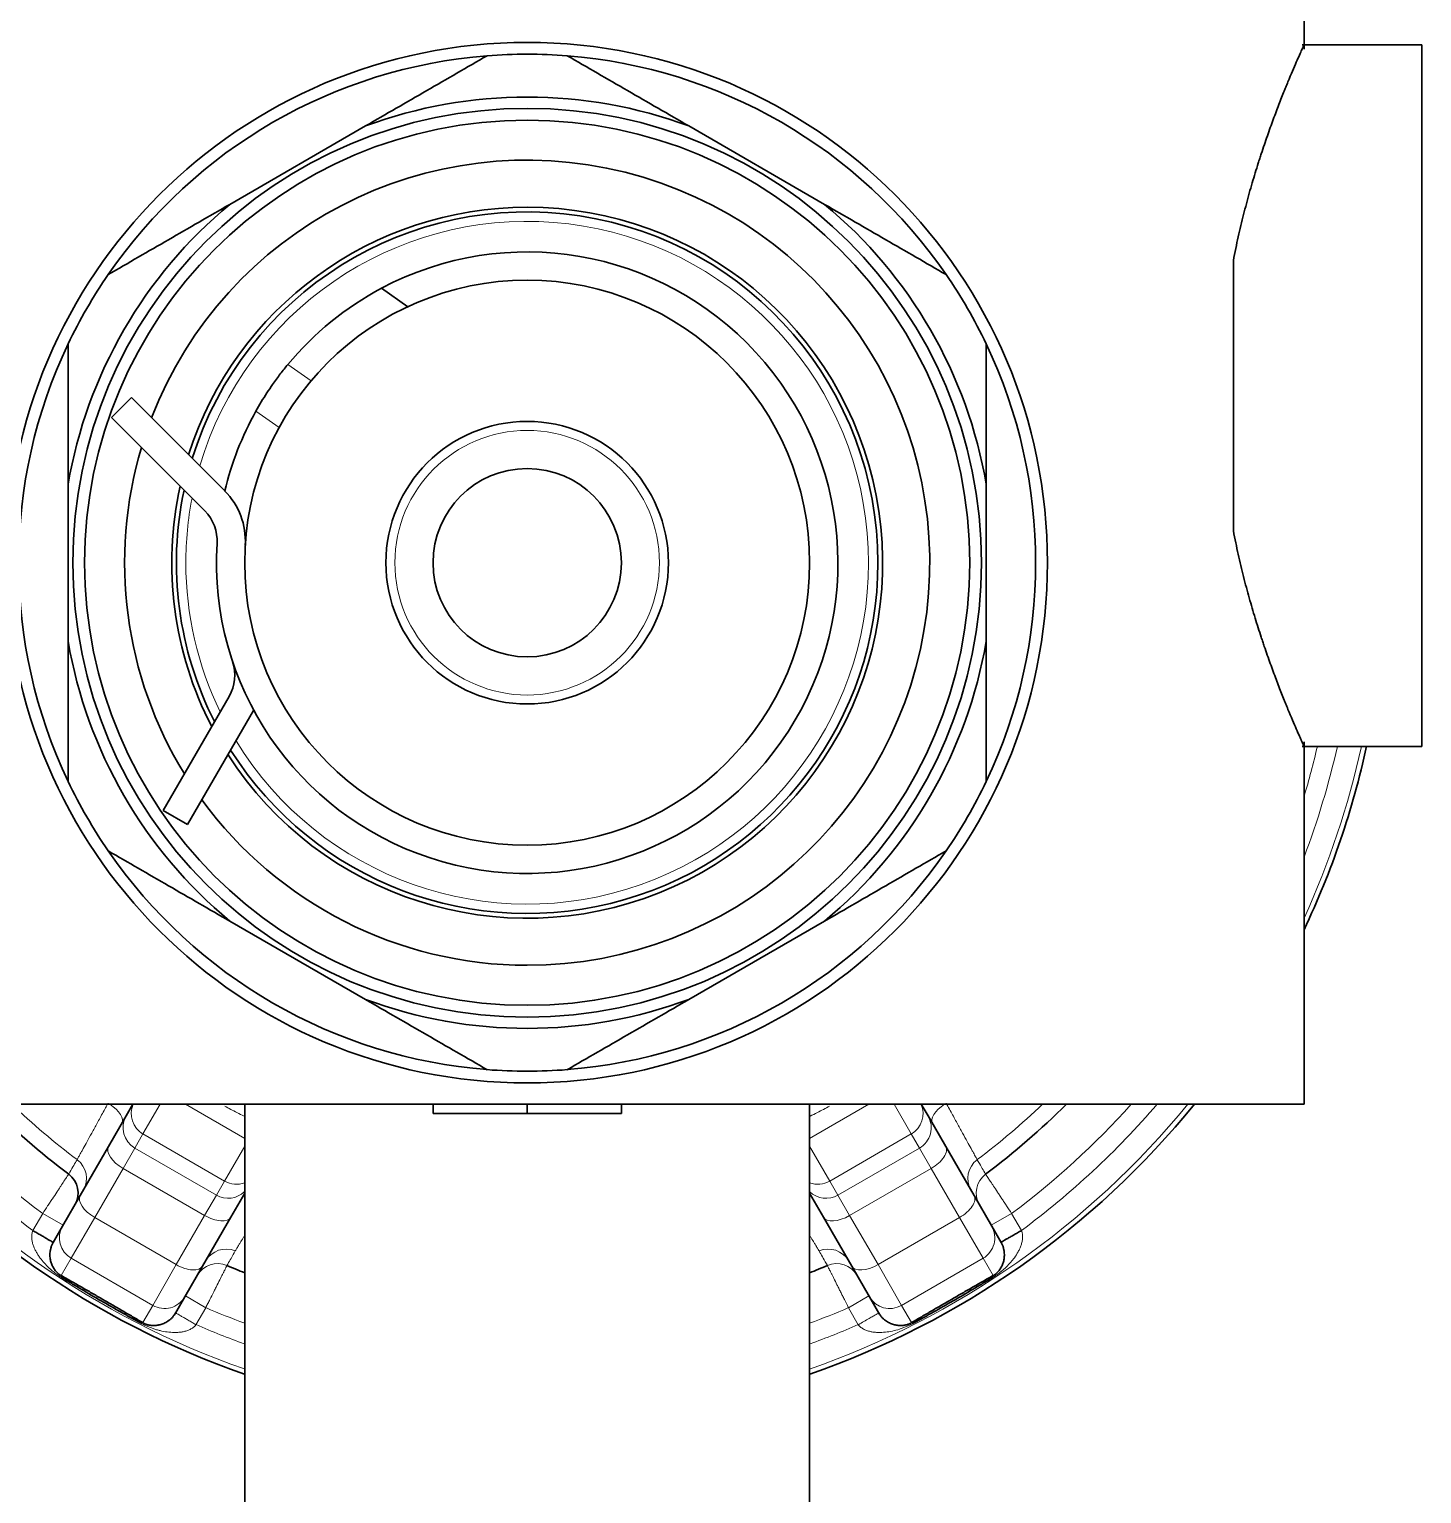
# Model space of a CAD drawing. Header units: inches. Extents: x -1096 to 3103, y -191 to 3207.
# Drawn here: x 718.89 to 748.47, y 1169.27 to 1200.37 of the extents above; entities that cross this region are included whole.
import ezdxf

# ---------------------------------------------------------------- set-up
doc = ezdxf.new("R2010")
doc.units = ezdxf.units.IN

msp = doc.modelspace()

# ---------------------------------------------------------------- linework, layer by layer
at = {"lineweight": 35}
for p, q in [((745.968, 1199.945), (745.968, 1203.041)), ((748.468, 1200.041), (745.925, 1200.041)), ((748.468, 1200.041), (748.468, 1185.141)), ((726.035, 1198.317), (723.15, 1196.652)), ((735.785, 1196.652), (732.9, 1198.317)), ((744.468, 1189.718), (744.468, 1195.463)), ((726.373, 1194.87), (726.932, 1194.478)), ((721.063, 1192.547), (720.639, 1192.123)), ((723.043, 1190.568), (721.063, 1192.547)), ((720.639, 1192.123), (722.619, 1190.143)), ((719.718, 1190.706), (719.718, 1187.375)), ((739.218, 1187.375), (739.218, 1190.706)), ((723.137, 1186.203), (721.737, 1183.778)), ((722.257, 1183.478), (723.657, 1185.903)), ((745.925, 1185.141), (748.468, 1185.141)), ((745.968, 1177.541), (745.968, 1185.236)), ((721.737, 1183.778), (722.257, 1183.478)), ((723.15, 1181.429), (726.035, 1179.764)), ((732.9, 1179.764), (735.785, 1181.429)), ((712.968, 1177.541), (745.968, 1177.541)), ((720.952, 1177.292), (721.096, 1177.541)), ((723.468, 1177.541), (723.468, 1164.141)), ((727.468, 1177.541), (727.468, 1177.341)), ((729.468, 1177.541), (729.468, 1177.341)), ((731.468, 1177.541), (731.468, 1177.341)), ((735.468, 1164.141), (735.468, 1177.541)), ((737.983, 1177.292), (737.839, 1177.541)), ((720.578, 1176.643), (720.952, 1177.292)), ((729.468, 1177.341), (727.468, 1177.341)), ((731.468, 1177.341), (729.468, 1177.341)), ((738.357, 1176.643), (737.983, 1177.292)), ((719.975, 1175.6), (720.578, 1176.643)), ((738.96, 1175.6), (738.357, 1176.643)), ((719.601, 1174.951), (719.975, 1175.6)), ((723.176, 1175.143), (723.468, 1175.648)), ((735.759, 1175.143), (735.468, 1175.648)), ((739.334, 1174.951), (738.96, 1175.6)), ((722.573, 1174.1), (723.176, 1175.143)), ((736.362, 1174.1), (735.759, 1175.143)), ((719.401, 1174.605), (719.601, 1174.951)), ((739.534, 1174.605), (739.334, 1174.951)), ((722.199, 1173.451), (722.573, 1174.1)), ((736.736, 1173.451), (736.362, 1174.1)), ((721.999, 1173.105), (722.199, 1173.451)), ((736.936, 1173.105), (736.736, 1173.451))]:
    msp.add_line(p, q, dxfattribs=at)
at = {"lineweight": 13}
for p, q in [((724.385, 1193.251), (724.878, 1192.905)), ((724.201, 1191.915), (723.706, 1192.261)), ((721.308, 1176.908), (721.673, 1177.541)), ((722.209, 1177.541), (723.468, 1176.814)), ((735.468, 1176.814), (736.726, 1177.541)), ((737.627, 1176.908), (737.262, 1177.541)), ((720.886, 1176.176), (721.135, 1176.609)), ((721.135, 1176.609), (721.308, 1176.908)), ((721.135, 1176.609), (722.868, 1175.609)), ((721.308, 1176.908), (723.04, 1175.908)), ((723.04, 1175.908), (723.468, 1176.648)), ((735.895, 1175.908), (735.468, 1176.648)), ((735.895, 1175.908), (737.627, 1176.908)), ((736.068, 1175.609), (737.8, 1176.609)), ((737.8, 1176.609), (737.627, 1176.908)), ((738.049, 1176.176), (737.8, 1176.609)), ((720.283, 1175.133), (720.886, 1176.176)), ((720.886, 1176.176), (722.618, 1175.176)), ((736.317, 1175.176), (738.049, 1176.176)), ((738.652, 1175.133), (738.049, 1176.176)), ((722.868, 1175.609), (723.04, 1175.908)), ((736.068, 1175.609), (735.895, 1175.908)), ((722.618, 1175.176), (722.868, 1175.609)), ((723.468, 1175.646), (723.459, 1175.633)), ((735.476, 1175.633), (735.468, 1175.646)), ((736.317, 1175.176), (736.068, 1175.609)), ((719.178, 1175.219), (718.97, 1174.857)), ((719.611, 1174.969), (719.178, 1175.219)), ((719.784, 1174.268), (720.283, 1175.133)), ((720.283, 1175.133), (722.015, 1174.133)), ((722.015, 1174.133), (722.618, 1175.176)), ((736.92, 1174.133), (736.317, 1175.176)), ((736.92, 1174.133), (738.652, 1175.133)), ((739.151, 1174.268), (738.652, 1175.133)), ((739.324, 1174.969), (739.757, 1175.219)), ((739.966, 1174.857), (739.757, 1175.219)), ((719.784, 1174.268), (719.572, 1173.901)), ((719.784, 1174.268), (721.516, 1173.268)), ((721.516, 1173.268), (722.015, 1174.133)), ((737.419, 1173.268), (736.92, 1174.133)), ((737.419, 1173.268), (739.151, 1174.268)), ((739.363, 1173.901), (739.151, 1174.268)), ((721.516, 1173.268), (721.304, 1172.901)), ((722.21, 1173.469), (722.643, 1173.219)), ((722.434, 1172.857), (722.643, 1173.219)), ((736.726, 1173.469), (736.293, 1173.219)), ((736.293, 1173.219), (736.501, 1172.858)), ((737.631, 1172.901), (737.419, 1173.268))]:
    msp.add_line(p, q, dxfattribs=at)
at = {"lineweight": 35}
for radius in [11.05, 9.65, 9.4, 6, 3, 2]:
    msp.add_circle((729.468, 1189.041), radius, dxfattribs=at)
at = {"lineweight": 13}
msp.add_circle((729.468, 1189.041), 2.81, dxfattribs=at)
at = {"lineweight": 35}
for centre, radius, start, end in [((729.468, 1189.041), 10.8, 94.5256, 145.4744), ((729.468, 1189.041), 10.8, 85.4744, 94.5256), ((729.468, 1189.041), 10.8, 34.5256, 85.4744), ((729.468, 1189.041), 9.891, 69.6926, 110.3074), ((729.468, 1189.041), 8.55, 270, 158.895), ((729.468, 1189.041), 9.891, 129.6926, 170.3074), ((729.468, 1189.041), 7.55, 90, 162.3094), ((729.468, 1189.041), 7.55, 212.6981, 90), ((729.468, 1189.041), 9.891, 9.6926, 50.3074), ((729.468, 1189.041), 7.45, 0, 162.7031), ((729.468, 1189.041), 6.6, 176.435, 117.9643), ((729.468, 1189.041), 10.8, 145.4744, 154.5256), ((729.468, 1189.041), 10.8, 25.4744, 34.5256), ((729.468, 1189.041), 6.6, 117.9643, 140.365), ((729.468, 1189.041), 10.8, 154.5256, 205.4744), ((729.468, 1189.041), 10.8, 334.5256, 25.4744), ((729.468, 1189.041), 6.6, 150.7973, 166.651), ((729.468, 1189.041), 8.55, 163.3725, 211.6237), ((729.468, 1189.041), 7.55, 167.5631, 207.4444), ((729.468, 1189.041), 7.45, 168.0525, 206.9437), ((721.982, 1189.507), 1.5, 356.435, 45), ((721.982, 1189.507), 0.9, 356.435, 45), ((729.468, 1189.041), 7.45, 212.2931, 0), ((729.468, 1189.041), 9.891, 189.6926, 230.3074), ((729.468, 1189.041), 9.891, 309.6926, 350.3074), ((722.358, 1186.653), 0.9, 330, 18.565), ((729.468, 1189.041), 18.25, 334.7044, 347.6644), ((729.468, 1189.041), 10.8, 205.4744, 214.5256), ((729.468, 1189.041), 10.8, 325.4744, 334.5256), ((729.468, 1189.041), 8.55, 216.1012, 270), ((729.468, 1189.041), 10.8, 214.5256, 265.4744), ((729.468, 1189.041), 10.8, 274.5256, 325.4744), ((729.468, 1189.041), 9.891, 249.6926, 290.3074), ((729.468, 1189.041), 10.8, 265.4744, 274.5256), ((729.468, 1189.041), 18.25, 219.06, 250.8019), ((729.468, 1189.041), 16.231, 225.1126, 233.1346), ((729.468, 1189.041), 18.25, 289.1981, 320.94), ((729.468, 1189.041), 16.231, 306.8654, 314.8874), ((729.468, 1189.041), 16.231, 246.8654, 248.3063), ((729.468, 1189.041), 16.231, 291.6937, 293.1346)]:
    msp.add_arc(centre, radius, start, end, dxfattribs=at)
at = {"lineweight": 13}
for radius, start, end in [(7.25, 211.4662, 163.53), (7.25, 169.0819, 180), (7.25, 180, 205.9144), (18.145, 335.4131, 347.5856), (17.231, 343.2533, 346.9183), (17.645, 339.246, 347.2303), (18.145, 219.33, 250.6894), (17.645, 220.6729, 233.4924), (17.231, 221.8671, 233.3346), (15.878, 226.4082, 232.9856), (18.145, 289.305, 320.6644), (15.878, 307.0144, 313.5918), (17.231, 306.6654, 318.1329), (17.645, 306.5076, 319.3269), (17.231, 246.6654, 249.6224), (17.231, 290.3776, 293.3346), (17.645, 246.5077, 250.121), (17.645, 289.8791, 293.4917)]:
    msp.add_arc((729.468, 1189.041), radius, start, end, dxfattribs=at)
for centre, major_axis, ratio, start_param, end_param in [((720.428, 1177.383), (-0.433, 0.25), 0.454038, 3.141593, 4.563302), ((721.558, 1177.34), (-0.433, 0.25), 0.999391, 0.1116, 1.570796), ((737.377, 1177.34), (-0.433, -0.25), 0.999391, 1.570796, 3.029992), ((738.507, 1177.383), (-0.433, -0.25), 0.454038, 4.861476, 6.283185), ((721.385, 1177.042), (-0.433, 0.25), 0.999391, 0, 1.570796), ((737.55, 1177.042), (-0.433, -0.25), 0.999391, 1.570796, 3.141593), ((721.011, 1176.393), (-0.433, 0.25), 0.5, 0, 1.570796), ((737.924, 1176.393), (-0.433, -0.25), 0.5, 1.570796, 3.141593), ((719.608, 1175.963), (-0.433, 0.25), 0.999382, 3.141593, 4.59004), ((739.327, 1175.963), (0.433, 0.25), 0.999382, 1.693145, 3.141593), ((739.505, 1175.655), (0.433, 0.25), 0.999382, 1.690548, 3.141593), ((723.117, 1176.042), (-0.433, 0.25), 0.999391, 1.570796, 2.870336), ((723.29, 1176.34), (-0.433, 0.25), 0.999391, 1.570796, 2.457732), ((735.645, 1176.34), (-0.433, -0.25), 0.999391, 0.683861, 1.570796), ((735.818, 1176.042), (-0.433, -0.25), 0.999391, 0.271257, 1.570796), ((720.408, 1175.35), (-0.433, 0.25), 0.5, 0, 1.570796), ((738.527, 1175.35), (-0.433, -0.25), 0.5, 1.570796, 3.141593), ((722.743, 1175.393), (-0.433, 0.25), 0.5, 1.570796, 3.141593), ((736.192, 1175.393), (-0.433, -0.25), 0.5, 0, 1.570796), ((720.034, 1174.701), (-0.433, 0.25), 0.999391, 0, 1.570796), ((738.901, 1174.701), (-0.433, -0.25), 0.999391, 1.570796, 3.141593), ((723.072, 1173.963), (0.433, -0.25), 0.999382, 1.693145, 3.141593), ((735.863, 1173.963), (-0.433, -0.25), 0.999382, 3.141593, 4.59004), ((722.14, 1174.35), (-0.433, 0.25), 0.5, 1.570796, 3.141593), ((722.894, 1173.655), (0.433, -0.25), 0.999382, 1.690548, 3.141593), ((736.041, 1173.655), (-0.433, -0.25), 0.999382, 3.141593, 4.592638), ((736.795, 1174.35), (-0.433, -0.25), 0.5, 0, 1.570796), ((719.322, 1173.468), (-0.247, -0.434), 0.162933, 2.790546, 3.106213), ((739.613, 1173.468), (0.247, -0.434), 0.162933, 3.176972, 3.492639), ((721.766, 1173.701), (-0.433, 0.25), 0.999391, 1.570796, 3.141593), ((737.169, 1173.701), (-0.433, -0.25), 0.999391, 0, 1.570796), ((721.054, 1172.468), (-0.252, -0.432), 0.162933, 3.176972, 3.492639), ((737.881, 1172.468), (0.252, -0.432), 0.162933, 2.790546, 3.106213)]:
    msp.add_ellipse(centre, major_axis=major_axis, ratio=ratio, start_param=start_param, end_param=end_param, dxfattribs=at)
at = {"lineweight": 35}
msp.add_ellipse((719.43, 1175.655), major_axis=(-0.433, 0.25), ratio=0.999382, start_param=3.141593, end_param=4.592638, dxfattribs=at)
for points, knots in [([(744.468, 1195.463), (744.5, 1195.633), (744.535, 1195.8), (744.607, 1196.124), (744.683, 1196.44), (744.804, 1196.893), (744.888, 1197.179), (744.952, 1197.389), (744.974, 1197.458), (745.006, 1197.56), (745.017, 1197.594), (745.039, 1197.661), (745.093, 1197.827), (745.19, 1198.111), (745.315, 1198.459), (745.436, 1198.777), (745.512, 1198.968), (745.557, 1199.082), (745.567, 1199.104), (745.584, 1199.148), (745.593, 1199.17), (745.619, 1199.234), (745.636, 1199.275), (745.685, 1199.393), (745.747, 1199.538), (745.824, 1199.718), (745.866, 1199.813), (745.902, 1199.895), (745.918, 1199.929), (745.933, 1199.964), (745.936, 1199.971), (745.942, 1199.983), (745.949, 1200), (745.955, 1200.013), (745.964, 1200.034), (745.968, 1200.041), (745.968, 1200.041), (745.968, 1200.041)], [0, 0, 0, 0, 0.062484, 0.062484, 0.124969, 0.187453, 0.249938, 0.249938, 0.28118, 0.28118, 0.296801, 0.296801, 0.312422, 0.374906, 0.437391, 0.499875, 0.562359, 0.562359, 0.577981, 0.577981, 0.593602, 0.593602, 0.624844, 0.624844, 0.687328, 0.749813, 0.812297, 0.812297, 0.874781, 0.874781, 0.890402, 0.890402, 0.906023, 0.937266, 0.937266, 0.99975, 1, 1, 1, 1]), ([(726.035, 1198.317), (726.471, 1198.569), (726.904, 1198.819), (727.763, 1199.315), (728.191, 1199.562), (728.615, 1199.807)], [0, 0, 0, 0, 0.5, 0.5, 1, 1, 1, 1]), ([(730.32, 1199.807), (730.745, 1199.562), (731.172, 1199.315), (732.032, 1198.819), (732.464, 1198.569), (732.9, 1198.317)], [0, 0, 0, 0, 0.5, 0.5, 1, 1, 1, 1]), ([(720.57, 1195.162), (720.995, 1195.407), (721.422, 1195.654), (722.282, 1196.15), (722.714, 1196.4), (723.15, 1196.652)], [0, 0, 0, 0, 0.5, 0.5, 1, 1, 1, 1]), ([(735.785, 1196.652), (736.221, 1196.4), (736.654, 1196.15), (737.513, 1195.654), (737.941, 1195.407), (738.365, 1195.162)], [0, 0, 0, 0, 0.5, 0.5, 1, 1, 1, 1]), ([(719.718, 1190.706), (719.718, 1191.209), (719.718, 1191.709), (719.718, 1192.702), (719.718, 1193.195), (719.718, 1193.686)], [0, 0, 0, 0, 0.5, 0.5, 1, 1, 1, 1]), ([(739.218, 1193.686), (739.218, 1193.195), (739.218, 1192.702), (739.218, 1191.709), (739.218, 1191.209), (739.218, 1190.706)], [0, 0, 0, 0, 0.5, 0.5, 1, 1, 1, 1]), ([(745.968, 1185.141), (745.968, 1185.141), (745.961, 1185.154), (745.943, 1185.195), (745.928, 1185.23), (745.924, 1185.237), (745.917, 1185.252), (745.914, 1185.261), (745.902, 1185.287), (745.894, 1185.305), (745.867, 1185.367), (745.825, 1185.462), (745.747, 1185.643), (745.685, 1185.788), (745.636, 1185.906), (745.619, 1185.947), (745.593, 1186.011), (745.584, 1186.033), (745.566, 1186.077), (745.521, 1186.189), (745.436, 1186.405), (745.315, 1186.723), (745.231, 1186.956), (745.167, 1187.139), (745.135, 1187.232), (745.102, 1187.328), (745.081, 1187.393), (745.07, 1187.426), (745.015, 1187.59), (744.929, 1187.861), (744.803, 1188.29), (744.683, 1188.741), (744.607, 1189.058), (744.535, 1189.382), (744.5, 1189.548), (744.468, 1189.718)], [0, 0, 0, 0, 0.062266, 0.124781, 0.124781, 0.14041, 0.14041, 0.156039, 0.156039, 0.187297, 0.187297, 0.249812, 0.312328, 0.374844, 0.374844, 0.406102, 0.406102, 0.42173, 0.42173, 0.437359, 0.499875, 0.562391, 0.624906, 0.624906, 0.656164, 0.671793, 0.671793, 0.687422, 0.687422, 0.749937, 0.812453, 0.874969, 0.937484, 0.937484, 1, 1, 1, 1]), ([(719.718, 1184.395), (719.718, 1184.886), (719.718, 1185.379), (719.718, 1186.372), (719.718, 1186.872), (719.718, 1187.375)], [0, 0, 0, 0, 0.5, 0.5, 1, 1, 1, 1]), ([(739.218, 1187.375), (739.218, 1186.872), (739.218, 1186.372), (739.218, 1185.379), (739.218, 1184.886), (739.218, 1184.395)], [0, 0, 0, 0, 0.5, 0.5, 1, 1, 1, 1]), ([(723.15, 1181.429), (722.714, 1181.681), (722.282, 1181.931), (721.422, 1182.428), (720.995, 1182.674), (720.57, 1182.919)], [0, 0, 0, 0, 0.5, 0.5, 1, 1, 1, 1]), ([(738.365, 1182.919), (737.941, 1182.674), (737.513, 1182.428), (736.654, 1181.931), (736.221, 1181.681), (735.785, 1181.429)], [0, 0, 0, 0, 0.5, 0.5, 1, 1, 1, 1]), ([(728.615, 1178.274), (728.191, 1178.52), (727.763, 1178.766), (726.904, 1179.263), (726.471, 1179.512), (726.035, 1179.764)], [0, 0, 0, 0, 0.5, 0.5, 1, 1, 1, 1]), ([(732.9, 1179.764), (732.464, 1179.512), (732.032, 1179.263), (731.172, 1178.766), (730.745, 1178.52), (730.32, 1178.274)], [0, 0, 0, 0, 0.5, 0.5, 1, 1, 1, 1]), ([(719.401, 1174.605), (719.401, 1174.605), (719.398, 1174.607), (719.387, 1174.613), (719.379, 1174.618), (719.358, 1174.631), (719.344, 1174.639), (719.313, 1174.657), (719.295, 1174.667), (719.255, 1174.691), (719.233, 1174.704), (719.186, 1174.731), (719.161, 1174.745), (719.109, 1174.776), (719.081, 1174.791), (719.026, 1174.824), (718.997, 1174.84), (718.969, 1174.856)], [0, 0, 0, 0, 0.125, 0.125, 0.25, 0.25, 0.375, 0.375, 0.5, 0.5, 0.625, 0.625, 0.75, 0.75, 0.875, 0.875, 1, 1, 1, 1]), ([(739.532, 1174.608), (739.533, 1174.608), (739.535, 1174.61), (739.546, 1174.616), (739.554, 1174.621), (739.576, 1174.633), (739.589, 1174.641), (739.621, 1174.659), (739.639, 1174.67), (739.679, 1174.693), (739.701, 1174.706), (739.748, 1174.733), (739.773, 1174.747), (739.826, 1174.777), (739.853, 1174.793), (739.908, 1174.825), (739.937, 1174.842), (739.965, 1174.858)], [0, 0, 0, 0, 0.118497, 0.118497, 0.244426, 0.244426, 0.370355, 0.370355, 0.496284, 0.496284, 0.622213, 0.622213, 0.748142, 0.748142, 0.874071, 0.874071, 1, 1, 1, 1]), ([(719.572, 1173.901), (719.567, 1173.904), (719.562, 1173.907), (719.553, 1173.913), (719.548, 1173.916), (719.538, 1173.922), (719.534, 1173.925), (719.525, 1173.932), (719.521, 1173.935), (719.508, 1173.945), (719.501, 1173.952), (719.487, 1173.964), (719.481, 1173.97), (719.464, 1173.988), (719.454, 1173.999), (719.435, 1174.022), (719.427, 1174.034), (719.404, 1174.069), (719.391, 1174.092), (719.369, 1174.141), (719.36, 1174.167), (719.348, 1174.207), (719.345, 1174.221), (719.339, 1174.25), (719.337, 1174.265), (719.333, 1174.295), (719.332, 1174.31), (719.331, 1174.342), (719.332, 1174.359), (719.334, 1174.393), (719.336, 1174.411), (719.34, 1174.438), (719.342, 1174.448), (719.346, 1174.467), (719.349, 1174.476), (719.357, 1174.506), (719.364, 1174.526), (719.376, 1174.556), (719.381, 1174.566), (719.391, 1174.586), (719.396, 1174.597), (719.402, 1174.606)], [0, 0, 0, 0, 0.015625, 0.015625, 0.03125, 0.03125, 0.046875, 0.046875, 0.0625, 0.0625, 0.09375, 0.09375, 0.125, 0.125, 0.1875, 0.1875, 0.25, 0.25, 0.375, 0.375, 0.5, 0.5, 0.5625, 0.5625, 0.625, 0.625, 0.6875, 0.6875, 0.75, 0.75, 0.8125, 0.8125, 0.84375, 0.84375, 0.875, 0.875, 0.9375, 0.9375, 0.96875, 0.96875, 1, 1, 1, 1]), ([(739.533, 1174.606), (739.539, 1174.597), (739.544, 1174.586), (739.554, 1174.566), (739.559, 1174.556), (739.572, 1174.525), (739.579, 1174.506), (739.587, 1174.477), (739.589, 1174.467), (739.593, 1174.448), (739.595, 1174.439), (739.598, 1174.42), (739.599, 1174.411), (739.601, 1174.393), (739.602, 1174.385), (739.605, 1174.342), (739.604, 1174.31), (739.598, 1174.265), (739.596, 1174.25), (739.591, 1174.221), (739.587, 1174.208), (739.576, 1174.167), (739.566, 1174.142), (739.55, 1174.105), (739.544, 1174.093), (739.53, 1174.069), (739.523, 1174.057), (739.508, 1174.034), (739.5, 1174.023), (739.482, 1174), (739.472, 1173.988), (739.454, 1173.97), (739.448, 1173.964), (739.434, 1173.951), (739.427, 1173.945), (739.415, 1173.935), (739.41, 1173.932), (739.401, 1173.925), (739.397, 1173.922), (739.387, 1173.916), (739.383, 1173.913), (739.373, 1173.907), (739.368, 1173.904), (739.363, 1173.901)], [0, 0, 0, 0, 0.03125, 0.03125, 0.0625, 0.0625, 0.125, 0.125, 0.15625, 0.15625, 0.1875, 0.1875, 0.21875, 0.21875, 0.25, 0.25, 0.375, 0.375, 0.4375, 0.4375, 0.5, 0.5, 0.625, 0.625, 0.6875, 0.6875, 0.75, 0.75, 0.8125, 0.8125, 0.875, 0.875, 0.90625, 0.90625, 0.9375, 0.9375, 0.953125, 0.953125, 0.96875, 0.96875, 0.984375, 0.984375, 1, 1, 1, 1]), ([(721.304, 1172.901), (721.232, 1172.943), (721.16, 1172.985), (721.016, 1173.069), (720.944, 1173.111), (720.8, 1173.195), (720.728, 1173.236), (720.584, 1173.32), (720.439, 1173.403), (720.295, 1173.487), (720.151, 1173.57), (720.078, 1173.611), (719.934, 1173.694), (719.862, 1173.736), (719.717, 1173.818), (719.645, 1173.86), (719.572, 1173.901)], [0, 0, 0, 0, 0.125, 0.125, 0.25, 0.25, 0.375, 0.375, 0.5, 0.625, 0.625, 0.75, 0.75, 0.875, 0.875, 1, 1, 1, 1]), ([(719.579, 1173.862), (719.648, 1173.82), (719.718, 1173.778), (719.857, 1173.695), (719.927, 1173.653), (720.136, 1173.529), (720.276, 1173.446), (720.558, 1173.284), (720.7, 1173.203), (720.912, 1173.084), (720.983, 1173.044), (721.125, 1172.966), (721.196, 1172.927), (721.267, 1172.888)], [0, 0, 0, 0, 0.125, 0.125, 0.25, 0.25, 0.5, 0.5, 0.75, 0.75, 0.875, 0.875, 1, 1, 1, 1]), ([(739.363, 1173.901), (739.291, 1173.86), (739.218, 1173.818), (739.074, 1173.736), (739.001, 1173.694), (738.857, 1173.611), (738.785, 1173.57), (738.64, 1173.487), (738.496, 1173.403), (738.352, 1173.32), (738.207, 1173.236), (738.135, 1173.195), (737.991, 1173.111), (737.919, 1173.069), (737.775, 1172.985), (737.703, 1172.943), (737.631, 1172.901)], [0, 0, 0, 0, 0.125, 0.125, 0.25, 0.25, 0.375, 0.375, 0.5, 0.625, 0.625, 0.75, 0.75, 0.875, 0.875, 1, 1, 1, 1]), ([(737.668, 1172.888), (737.739, 1172.927), (737.81, 1172.966), (737.952, 1173.044), (738.023, 1173.084), (738.236, 1173.203), (738.377, 1173.284), (738.659, 1173.446), (738.799, 1173.529), (739.009, 1173.653), (739.078, 1173.695), (739.218, 1173.778), (739.287, 1173.82), (739.356, 1173.862)], [0, 0, 0, 0, 0.125, 0.125, 0.25, 0.25, 0.5, 0.5, 0.75, 0.75, 0.875, 0.875, 1, 1, 1, 1]), ([(722, 1173.106), (721.994, 1173.097), (721.988, 1173.087), (721.976, 1173.068), (721.969, 1173.059), (721.949, 1173.032), (721.935, 1173.017), (721.907, 1172.988), (721.893, 1172.975), (721.871, 1172.957), (721.864, 1172.951), (721.849, 1172.941), (721.842, 1172.936), (721.807, 1172.912), (721.778, 1172.897), (721.737, 1172.879), (721.723, 1172.874), (721.695, 1172.864), (721.681, 1172.86), (721.641, 1172.85), (721.614, 1172.845), (721.574, 1172.841), (721.56, 1172.841), (721.533, 1172.84), (721.519, 1172.84), (721.492, 1172.842), (721.478, 1172.843), (721.448, 1172.848), (721.433, 1172.851), (721.409, 1172.857), (721.401, 1172.859), (721.388, 1172.863), (721.384, 1172.865), (721.374, 1172.868), (721.37, 1172.87), (721.36, 1172.873), (721.355, 1172.875), (721.345, 1172.88), (721.339, 1172.882), (721.329, 1172.887), (721.324, 1172.89), (721.314, 1172.895), (721.309, 1172.898), (721.304, 1172.901)], [0, 0, 0, 0, 0.03125, 0.03125, 0.0625, 0.0625, 0.125, 0.125, 0.1875, 0.1875, 0.21875, 0.21875, 0.25, 0.25, 0.375, 0.375, 0.4375, 0.4375, 0.5, 0.5, 0.625, 0.625, 0.6875, 0.6875, 0.75, 0.75, 0.8125, 0.8125, 0.875, 0.875, 0.90625, 0.90625, 0.921875, 0.921875, 0.9375, 0.9375, 0.953125, 0.953125, 0.96875, 0.96875, 0.984375, 0.984375, 1, 1, 1, 1]), ([(737.631, 1172.901), (737.626, 1172.898), (737.622, 1172.895), (737.611, 1172.89), (737.606, 1172.887), (737.596, 1172.882), (737.591, 1172.88), (737.581, 1172.876), (737.576, 1172.874), (737.561, 1172.868), (737.552, 1172.865), (737.534, 1172.859), (737.526, 1172.857), (737.51, 1172.853), (737.502, 1172.851), (737.487, 1172.848), (737.479, 1172.847), (737.458, 1172.843), (737.444, 1172.842), (737.402, 1172.839), (737.375, 1172.84), (737.321, 1172.845), (737.294, 1172.85), (737.24, 1172.864), (737.213, 1172.873), (737.171, 1172.891), (737.157, 1172.898), (737.129, 1172.913), (737.114, 1172.922), (737.086, 1172.941), (737.071, 1172.951), (737.05, 1172.969), (737.043, 1172.975), (737.028, 1172.988), (737.021, 1172.995), (737, 1173.017), (736.986, 1173.033), (736.966, 1173.059), (736.959, 1173.068), (736.947, 1173.087), (736.941, 1173.097), (736.935, 1173.106)], [0, 0, 0, 0, 0.015625, 0.015625, 0.03125, 0.03125, 0.046875, 0.046875, 0.0625, 0.0625, 0.09375, 0.09375, 0.125, 0.125, 0.15625, 0.15625, 0.1875, 0.1875, 0.25, 0.25, 0.375, 0.375, 0.5, 0.5, 0.625, 0.625, 0.6875, 0.6875, 0.75, 0.75, 0.8125, 0.8125, 0.84375, 0.84375, 0.875, 0.875, 0.9375, 0.9375, 0.96875, 0.96875, 1, 1, 1, 1])]:
    msp.add_open_spline(points, degree=3, knots=knots, dxfattribs=at)
for points in [[(724.061, 1192.826), (724.115, 1192.904), (724.225, 1193.053), (724.332, 1193.187), (724.385, 1193.251)], [(723.706, 1192.261), (723.743, 1192.327), (723.82, 1192.458), (723.939, 1192.647), (724.02, 1192.768), (724.061, 1192.826)]]:
    msp.add_open_spline(points, degree=3, dxfattribs=at)
at = {"lineweight": 13}
for points, knots in [([(720.568, 1177.564), (720.556, 1177.542), (720.544, 1177.52), (720.521, 1177.477), (720.509, 1177.456), (720.475, 1177.393), (720.452, 1177.352), (720.386, 1177.232), (720.345, 1177.156), (720.286, 1177.048), (720.266, 1177.013), (720.239, 1176.962), (720.229, 1176.945), (720.211, 1176.912), (720.202, 1176.896), (720.159, 1176.817), (720.095, 1176.701), (720.044, 1176.607), (720.01, 1176.546), (719.999, 1176.526), (719.98, 1176.491), (719.971, 1176.475), (719.947, 1176.431), (719.934, 1176.408), (719.916, 1176.376), (719.911, 1176.366), (719.909, 1176.362)], [0, 0, 0, 0, 0.03125, 0.03125, 0.0625, 0.0625, 0.125, 0.125, 0.25, 0.25, 0.3125, 0.3125, 0.34375, 0.34375, 0.375, 0.375, 0.5, 0.625, 0.625, 0.6875, 0.6875, 0.75, 0.75, 0.875, 0.875, 1, 1, 1, 1]), ([(739.026, 1176.362), (739.026, 1176.363), (739.025, 1176.364), (739.023, 1176.368), (739.022, 1176.37), (739.018, 1176.378), (739.014, 1176.384), (739.001, 1176.409), (738.988, 1176.432), (738.964, 1176.475), (738.955, 1176.491), (738.941, 1176.518), (738.936, 1176.527), (738.925, 1176.546), (738.92, 1176.556), (738.891, 1176.608), (738.865, 1176.655), (738.808, 1176.76), (738.776, 1176.817), (738.733, 1176.896), (738.724, 1176.912), (738.706, 1176.945), (738.697, 1176.962), (738.668, 1177.013), (738.649, 1177.048), (738.59, 1177.157), (738.548, 1177.233), (738.461, 1177.393), (738.415, 1177.476), (738.367, 1177.564)], [0, 0, 0, 0, 0.03125, 0.03125, 0.0625, 0.0625, 0.125, 0.125, 0.25, 0.25, 0.3125, 0.3125, 0.34375, 0.34375, 0.375, 0.375, 0.5, 0.5, 0.625, 0.625, 0.65625, 0.65625, 0.6875, 0.6875, 0.75, 0.75, 0.875, 0.875, 1, 1, 1, 1]), ([(723.045, 1177.5), (723.13, 1177.453), (723.216, 1177.408), (723.354, 1177.337), (723.405, 1177.311), (723.456, 1177.285)], [0, 0, 0, 0, 0.629739, 0.629739, 1, 1, 1, 1]), ([(735.479, 1177.285), (735.53, 1177.311), (735.581, 1177.337), (735.719, 1177.408), (735.805, 1177.453), (735.89, 1177.5)], [0, 0, 0, 0, 0.370261, 0.370261, 1, 1, 1, 1]), ([(719.909, 1176.362), (719.903, 1176.352), (719.897, 1176.342), (719.868, 1176.291), (719.844, 1176.251), (719.79, 1176.159), (719.76, 1176.107), (719.73, 1176.055)], [0, 0, 0, 0, 0.098732, 0.098732, 0.493661, 0.493661, 1, 1, 1, 1]), ([(739.205, 1176.055), (739.2, 1176.065), (739.194, 1176.075), (739.164, 1176.126), (739.141, 1176.166), (739.087, 1176.258), (739.057, 1176.31), (739.026, 1176.362)], [0, 0, 0, 0, 0.098732, 0.098732, 0.493661, 0.493661, 1, 1, 1, 1]), ([(719.73, 1176.055), (719.729, 1176.054), (719.728, 1176.052), (719.724, 1176.046), (719.723, 1176.044), (719.72, 1176.039), (719.718, 1176.037), (719.708, 1176.021), (719.696, 1176.004), (719.675, 1175.972), (719.667, 1175.96), (719.654, 1175.94), (719.649, 1175.933), (719.64, 1175.919), (719.635, 1175.911), (719.609, 1175.873), (719.586, 1175.838), (719.555, 1175.79), (719.548, 1175.78), (719.535, 1175.76), (719.528, 1175.75), (719.507, 1175.718), (719.493, 1175.696), (719.449, 1175.629), (719.417, 1175.582), (719.368, 1175.507), (719.351, 1175.482), (719.318, 1175.431), (719.3, 1175.405), (719.249, 1175.326), (719.214, 1175.273), (719.178, 1175.219)], [0, 0, 0, 0, 0.0625, 0.0625, 0.09375, 0.09375, 0.125, 0.125, 0.25, 0.25, 0.3125, 0.3125, 0.34375, 0.34375, 0.375, 0.375, 0.5, 0.5, 0.53125, 0.53125, 0.5625, 0.5625, 0.625, 0.625, 0.75, 0.75, 0.8125, 0.8125, 0.875, 0.875, 1, 1, 1, 1]), ([(739.757, 1175.219), (739.721, 1175.273), (739.686, 1175.327), (739.643, 1175.393), (739.634, 1175.406), (739.617, 1175.432), (739.591, 1175.471), (739.55, 1175.533), (739.518, 1175.582), (739.495, 1175.617), (739.487, 1175.629), (739.472, 1175.652), (739.464, 1175.664), (739.427, 1175.72), (739.399, 1175.762), (739.361, 1175.819), (739.349, 1175.838), (739.332, 1175.864), (739.326, 1175.872), (739.315, 1175.889), (739.31, 1175.897), (739.285, 1175.935), (739.267, 1175.961), (739.249, 1175.988), (739.246, 1175.993), (739.24, 1176.003), (739.237, 1176.008), (739.228, 1176.021), (739.223, 1176.028), (739.211, 1176.046), (739.207, 1176.053), (739.205, 1176.055)], [0, 0, 0, 0, 0.125, 0.125, 0.15625, 0.15625, 0.1875, 0.25, 0.3125, 0.3125, 0.34375, 0.34375, 0.375, 0.375, 0.5, 0.5, 0.5625, 0.5625, 0.59375, 0.59375, 0.625, 0.625, 0.75, 0.75, 0.78125, 0.78125, 0.8125, 0.8125, 0.875, 0.875, 1, 1, 1, 1]), ([(718.97, 1174.857), (718.964, 1174.845), (718.959, 1174.832), (718.952, 1174.806), (718.95, 1174.793), (718.946, 1174.766), (718.945, 1174.753), (718.944, 1174.726), (718.944, 1174.713), (718.946, 1174.673), (718.95, 1174.647), (718.961, 1174.596), (718.968, 1174.571), (718.985, 1174.523), (718.994, 1174.499), (719.015, 1174.453), (719.027, 1174.43), (719.051, 1174.386), (719.064, 1174.364), (719.091, 1174.321), (719.105, 1174.3), (719.15, 1174.239), (719.181, 1174.2), (719.232, 1174.144), (719.25, 1174.126), (719.286, 1174.089), (719.304, 1174.071), (719.343, 1174.037), (719.362, 1174.019), (719.403, 1173.986), (719.424, 1173.969), (719.466, 1173.937), (719.488, 1173.922), (719.533, 1173.891), (719.556, 1173.876), (719.579, 1173.862)], [0, 0, 0, 0, 0.03125, 0.03125, 0.0625, 0.0625, 0.09375, 0.09375, 0.125, 0.125, 0.1875, 0.1875, 0.25, 0.25, 0.3125, 0.3125, 0.375, 0.375, 0.4375, 0.4375, 0.5, 0.5, 0.625, 0.625, 0.6875, 0.6875, 0.75, 0.75, 0.8125, 0.8125, 0.875, 0.875, 0.9375, 0.9375, 1, 1, 1, 1]), ([(739.356, 1173.862), (739.379, 1173.876), (739.402, 1173.891), (739.436, 1173.914), (739.447, 1173.922), (739.469, 1173.937), (739.48, 1173.945), (739.512, 1173.969), (739.533, 1173.986), (739.573, 1174.02), (739.593, 1174.037), (739.65, 1174.089), (739.686, 1174.125), (739.737, 1174.182), (739.753, 1174.201), (739.785, 1174.24), (739.801, 1174.26), (739.845, 1174.321), (739.872, 1174.363), (739.909, 1174.43), (739.92, 1174.453), (739.941, 1174.499), (739.951, 1174.523), (739.967, 1174.572), (739.974, 1174.596), (739.982, 1174.635), (739.985, 1174.648), (739.988, 1174.673), (739.99, 1174.686), (739.992, 1174.726), (739.992, 1174.752), (739.987, 1174.786), (739.986, 1174.792), (739.983, 1174.806), (739.978, 1174.825), (739.971, 1174.845), (739.966, 1174.857)], [0, 0, 0, 0, 0.0625, 0.0625, 0.09375, 0.09375, 0.125, 0.125, 0.1875, 0.1875, 0.25, 0.25, 0.375, 0.375, 0.4375, 0.4375, 0.5, 0.5, 0.625, 0.625, 0.6875, 0.6875, 0.75, 0.75, 0.8125, 0.8125, 0.84375, 0.84375, 0.875, 0.875, 0.9375, 0.9375, 0.953125, 0.953125, 0.96875, 1, 1, 1, 1]), ([(723.09, 1174.114), (723.096, 1174.125), (723.102, 1174.135), (723.131, 1174.186), (723.154, 1174.226), (723.208, 1174.319), (723.237, 1174.371), (723.267, 1174.423)], [0, 0, 0, 0, 0.098732, 0.098732, 0.493661, 0.493661, 1, 1, 1, 1]), ([(723.267, 1174.423), (723.268, 1174.424), (723.269, 1174.425), (723.271, 1174.429), (723.272, 1174.431), (723.276, 1174.438), (723.28, 1174.445), (723.295, 1174.469), (723.308, 1174.491), (723.334, 1174.533), (723.343, 1174.549), (723.359, 1174.575), (723.364, 1174.584), (723.376, 1174.603), (723.382, 1174.613), (723.408, 1174.655), (723.429, 1174.691), (723.453, 1174.731)], [0, 0, 0, 0, 0.065733, 0.065733, 0.131467, 0.131467, 0.262933, 0.262933, 0.525866, 0.525866, 0.657333, 0.657333, 0.723066, 0.723066, 0.788799, 0.788799, 1, 1, 1, 1]), ([(735.484, 1174.728), (735.507, 1174.69), (735.528, 1174.654), (735.56, 1174.602), (735.571, 1174.584), (735.592, 1174.549), (735.602, 1174.533), (735.627, 1174.491), (735.641, 1174.468), (735.66, 1174.437), (735.666, 1174.427), (735.668, 1174.423)], [0, 0, 0, 0, 0.208756, 0.208756, 0.34063, 0.34063, 0.472504, 0.472504, 0.736252, 0.736252, 1, 1, 1, 1]), ([(735.668, 1174.423), (735.674, 1174.413), (735.68, 1174.403), (735.709, 1174.352), (735.732, 1174.312), (735.785, 1174.219), (735.815, 1174.167), (735.845, 1174.114)], [0, 0, 0, 0, 0.098732, 0.098732, 0.493661, 0.493661, 1, 1, 1, 1]), ([(722.643, 1173.219), (722.657, 1173.248), (722.671, 1173.277), (722.7, 1173.334), (722.714, 1173.362), (722.757, 1173.446), (722.784, 1173.501), (722.824, 1173.581), (722.837, 1173.607), (722.862, 1173.658), (722.875, 1173.682), (722.911, 1173.754), (722.933, 1173.799), (722.975, 1173.882), (722.993, 1173.919), (723.014, 1173.961), (723.018, 1173.969), (723.026, 1173.984), (723.037, 1174.006), (723.053, 1174.038), (723.063, 1174.059), (723.07, 1174.073), (723.072, 1174.077), (723.076, 1174.085), (723.078, 1174.089), (723.086, 1174.105), (723.089, 1174.112), (723.09, 1174.114)], [0, 0, 0, 0, 0.0625, 0.0625, 0.125, 0.125, 0.25, 0.25, 0.3125, 0.3125, 0.375, 0.375, 0.5, 0.5, 0.625, 0.625, 0.65625, 0.65625, 0.6875, 0.75, 0.8125, 0.8125, 0.84375, 0.84375, 0.875, 0.875, 1, 1, 1, 1]), ([(735.845, 1174.114), (735.846, 1174.112), (735.85, 1174.105), (735.859, 1174.086), (735.863, 1174.078), (735.87, 1174.064), (735.872, 1174.059), (735.878, 1174.049), (735.88, 1174.043), (735.895, 1174.014), (735.909, 1173.986), (735.929, 1173.945), (735.934, 1173.936), (735.942, 1173.919), (735.947, 1173.909), (735.961, 1173.881), (735.971, 1173.862), (736.002, 1173.8), (736.024, 1173.755), (736.054, 1173.695), (736.06, 1173.683), (736.073, 1173.658), (736.092, 1173.62), (736.124, 1173.555), (736.151, 1173.502), (736.172, 1173.461), (736.178, 1173.447), (736.192, 1173.419), (736.2, 1173.405), (736.235, 1173.334), (736.264, 1173.277), (736.293, 1173.219)], [0, 0, 0, 0, 0.125, 0.125, 0.1875, 0.1875, 0.21875, 0.21875, 0.25, 0.25, 0.375, 0.375, 0.40625, 0.40625, 0.4375, 0.4375, 0.5, 0.5, 0.625, 0.625, 0.65625, 0.65625, 0.6875, 0.75, 0.8125, 0.8125, 0.84375, 0.84375, 0.875, 0.875, 1, 1, 1, 1]), ([(721.267, 1172.888), (721.291, 1172.875), (721.315, 1172.862), (721.352, 1172.845), (721.364, 1172.839), (721.388, 1172.828), (721.401, 1172.822), (721.438, 1172.807), (721.462, 1172.797), (721.511, 1172.779), (721.536, 1172.77), (721.585, 1172.754), (721.61, 1172.747), (721.66, 1172.734), (721.684, 1172.728), (721.759, 1172.712), (721.809, 1172.704), (721.909, 1172.694), (721.959, 1172.691), (722.035, 1172.693), (722.06, 1172.695), (722.111, 1172.7), (722.136, 1172.703), (722.187, 1172.713), (722.212, 1172.72), (722.249, 1172.732), (722.261, 1172.736), (722.286, 1172.746), (722.298, 1172.751), (722.333, 1172.769), (722.355, 1172.782), (722.382, 1172.803), (722.387, 1172.808), (722.397, 1172.817), (722.412, 1172.831), (722.425, 1172.846), (722.434, 1172.857)], [0, 0, 0, 0, 0.0625, 0.0625, 0.09375, 0.09375, 0.125, 0.125, 0.1875, 0.1875, 0.25, 0.25, 0.3125, 0.3125, 0.375, 0.375, 0.5, 0.5, 0.625, 0.625, 0.6875, 0.6875, 0.75, 0.75, 0.8125, 0.8125, 0.84375, 0.84375, 0.875, 0.875, 0.9375, 0.9375, 0.953125, 0.953125, 0.96875, 1, 1, 1, 1]), ([(722.001, 1173.108), (722.001, 1173.108), (722.004, 1173.106), (722.015, 1173.1), (722.023, 1173.095), (722.045, 1173.083), (722.058, 1173.075), (722.09, 1173.057), (722.108, 1173.046), (722.148, 1173.023), (722.17, 1173.011), (722.217, 1172.983), (722.242, 1172.969), (722.294, 1172.939), (722.322, 1172.923), (722.377, 1172.891), (722.406, 1172.875), (722.434, 1172.858)], [0, 0, 0, 0, 0.118492, 0.118492, 0.244421, 0.244421, 0.370351, 0.370351, 0.496281, 0.496281, 0.622211, 0.622211, 0.74814, 0.74814, 0.87407, 0.87407, 1, 1, 1, 1]), ([(736.73, 1172.989), (736.696, 1172.97), (736.659, 1172.949), (736.582, 1172.904), (736.541, 1172.881), (736.501, 1172.858)], [0, 0, 0, 0, 0.5, 0.5, 1, 1, 1, 1]), ([(736.501, 1172.858), (736.509, 1172.847), (736.518, 1172.836), (736.537, 1172.817), (736.547, 1172.808), (736.568, 1172.792), (736.579, 1172.784), (736.601, 1172.77), (736.613, 1172.763), (736.649, 1172.745), (736.673, 1172.736), (736.723, 1172.72), (736.748, 1172.713), (736.798, 1172.703), (736.824, 1172.7), (736.874, 1172.695), (736.9, 1172.693), (736.975, 1172.691), (737.026, 1172.694), (737.127, 1172.704), (737.176, 1172.712), (737.275, 1172.733), (737.325, 1172.747), (737.399, 1172.77), (737.423, 1172.778), (737.473, 1172.797), (737.497, 1172.806), (737.547, 1172.827), (737.571, 1172.839), (737.62, 1172.862), (737.644, 1172.875), (737.668, 1172.888)], [0, 0, 0, 0, 0.03125, 0.03125, 0.0625, 0.0625, 0.09375, 0.09375, 0.125, 0.125, 0.1875, 0.1875, 0.25, 0.25, 0.3125, 0.3125, 0.375, 0.375, 0.5, 0.5, 0.625, 0.625, 0.75, 0.75, 0.8125, 0.8125, 0.875, 0.875, 0.9375, 0.9375, 1, 1, 1, 1]), ([(736.936, 1173.105), (736.936, 1173.105), (736.931, 1173.103), (736.913, 1173.092), (736.899, 1173.084), (736.863, 1173.064), (736.841, 1173.052), (736.791, 1173.023), (736.762, 1173.006), (736.731, 1172.988)], [0, 0, 0, 0, 0.25, 0.25, 0.5, 0.5, 0.75, 0.75, 1, 1, 1, 1])]:
    msp.add_open_spline(points, degree=3, knots=knots, dxfattribs=at)

doc.saveas('drawing.dxf')
